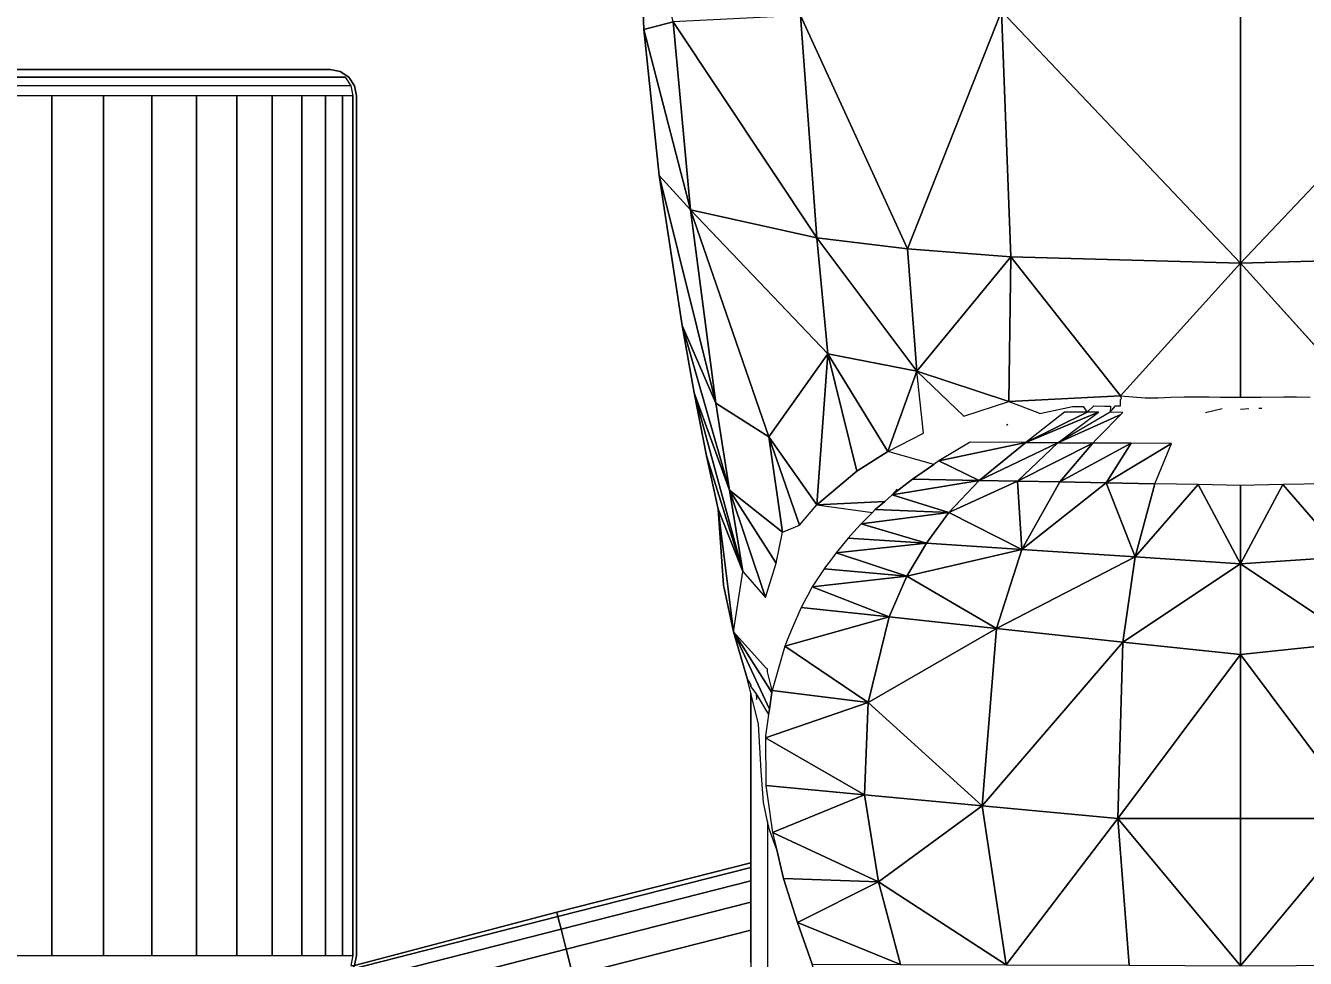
# Model space of a CAD drawing. Header units: centimetres. Extents: x -48696 to 156237, y -5617 to 29024.
# Drawn here: x -19957.3 to -19952.06, y 19776.54 to 19780.36 of the extents above; entities that cross this region are included whole.
import ezdxf

# ---------------------------------------------------------------- set-up
doc = ezdxf.new("R2010")
doc.units = ezdxf.units.CM
doc.layers.add('Moveis', color=1, linetype='Continuous', lineweight=9)
doc.layers.add('Parede Baixa', color=5, linetype='Continuous', lineweight=50)
doc.layers.add('Piso', color=55, linetype='Continuous')
doc.styles.add('Valéria', font='romantic.ttf', dxfattribs={"height": 10})
doc.dimstyles.new('Cota - 50', dxfattribs={"dimtxt": 10, "dimasz": 5, "dimexe": 10, "dimexo": 20, "dimgap": 5, "dimtad": 1, "dimtxsty": 'Valéria', "dimblk": 'DOT', "dimcen": 0, "dimclrd": 12, "dimclre": 12, "dimclrt": 2, "dimazin": 2, "dimtfac": 1, "dimtix": 1, "dimtmove": 0, "dimatfit": 3, "dimldrblk": 'DOT', "dimfxl": 1, "dimarcsym": 0})

# ---------------------------------------------------------------- blocks, each defined once
blk = doc.blocks.new('o')
at = {"layer": 'Moveis'}
for p, q in [((12557.0976, 3259.7316), (12557.0985, 3259.7198)), ((12557.0949, 3259.6499), (12557.0973, 3259.6824)), ((12557.0822, 3259.5158), (12557.0985, 3259.5799)), ((12557.1429, 3259.4344), (12557.1431, 3259.4443)), ((12557.1416, 3259.3825), (12557.1429, 3259.4344)), ((12557.1393, 3259.334), (12557.1416, 3259.3825)), ((12557.1386, 3259.2842), (12557.1393, 3259.334)), ((12557.0819, 3258.8727), (12557.079, 3258.8801)), ((12557.034, 3258.7523), (12557.0373, 3258.7573)), ((12556.7663, 3258.3134), (12556.7414, 3258.285)), ((12556.7663, 3258.3134), (12556.7879, 3258.3331)), ((12556.7414, 3258.285), (12556.7098, 3258.249)), ((12555.4038, 3257.8706), (12555.4803, 3257.8424)), ((12555.4803, 3257.8424), (12555.5125, 3257.8355)), ((12555.5125, 3257.8355), (12555.5848, 3257.8199)), ((12555.5848, 3257.8199), (12555.7066, 3257.8106)), ((12554.9713, 3257.7716), (12555.0957, 3257.7716)), ((12555.0957, 3257.7716), (12555.2026, 3257.7716)), ((12555.1638, 3257.027), (12555.3537, 3257.7716)), ((12555.2026, 3257.7716), (12555.2846, 3257.7716)), ((12555.2846, 3257.7716), (12555.3362, 3257.7716)), ((12555.3362, 3257.7716), (12555.3537, 3257.7716)), ((12555.3537, 3257.7716), (12556.0048, 3257.7716)), ((12555.7066, 3257.8106), (12555.8866, 3257.8005)), ((12555.8866, 3257.8005), (12556.0048, 3257.7716)), ((12555.9794, 3257.7947), (12555.9824, 3257.7933)), ((12556.002, 3257.7922), (12555.9824, 3257.7933)), ((12556.0048, 3257.7716), (12556.0576, 3257.7588)), ((12556.0296, 3257.7716), (12556.0362, 3257.7716)), ((12556.0576, 3257.7588), (12556.2404, 3257.7047)), ((12556.2404, 3257.7047), (12556.4193, 3257.666)), ((12556.4193, 3257.666), (12556.7118, 3257.6462)), ((12556.7118, 3257.6462), (12556.9156, 3257.6013)), ((12557.1581, 3257.5544), (12556.9156, 3257.6013)), ((12557.4167, 3257.5082), (12557.1581, 3257.5544)), ((12557.9917, 3257.42), (12557.4167, 3257.5082)), ((12558.5531, 3257.3604), (12557.9917, 3257.42)), ((12559.131, 3257.3391), (12558.5531, 3257.3604)), ((12554.9603, 3256.2502), (12555.1638, 3257.027)), ((12554.9603, 3256.2502), (12554.9986, 3256.2579)), ((12554.9986, 3256.2579), (12558.2986, 3256.2579)), ((12558.2986, 3256.2579), (12558.3368, 3256.2502)), ((12558.3368, 3256.2502), (12558.3693, 3256.2285)), ((12558.3368, 3256.237), (12558.3368, 3256.1974)), ((12558.3368, 3256.1974), (12558.3368, 3256.1321)), ((12558.3693, 3256.2285), (12558.391, 3256.196)), ((12558.3693, 3256.2154), (12558.3693, 3256.1764)), ((12558.3693, 3256.1764), (12558.3693, 3256.1119)), ((12558.391, 3256.196), (12558.3986, 3256.1577)), ((12558.3986, 3252.9781), (12558.3986, 3256.1577)), ((12558.3368, 3256.1321), (12558.3368, 3256.0422)), ((12558.3693, 3256.1119), (12558.3693, 3256.0231)), ((12558.3368, 3256.0422), (12558.3368, 3255.9289)), ((12558.3693, 3256.0231), (12558.3693, 3255.9114)), ((12558.3368, 3255.9289), (12558.3368, 3255.7943)), ((12558.3693, 3255.9114), (12558.3693, 3255.7784)), ((12558.3368, 3255.7943), (12558.3368, 3255.6403)), ((12558.3693, 3255.7784), (12558.3693, 3255.6264)), ((12558.3368, 3255.6403), (12558.3368, 3255.4693)), ((12558.3693, 3255.6264), (12558.3693, 3255.4577)), ((12558.3368, 3255.4693), (12558.3368, 3255.2842)), ((12558.3693, 3255.4577), (12558.3693, 3255.2749)), ((12558.3368, 3255.2842), (12558.3368, 3255.0878)), ((12558.3693, 3255.2749), (12558.3693, 3255.081)), ((12558.3368, 3255.0878), (12558.3368, 3254.8831)), ((12558.3693, 3255.081), (12558.3693, 3254.8791))]:
    blk.add_line(p, q, dxfattribs=at)
for points in [[(12558.6294, 3259.6499), (12557.6556, 3259.6499), (12558.6236, 3260.5672)], [(12558.6236, 3260.5672), (12557.6556, 3259.6499), (12557.6807, 3260.5309)], [(12557.6807, 3260.5309), (12557.6556, 3259.6499), (12557.1459, 3260.1096)], [(12555.5235, 3260.1203), (12554.9582, 3259.6499), (12554.9611, 3260.0768)], [(12555.5235, 3259.6499), (12554.9582, 3259.6499), (12555.5235, 3260.1203)], [(12556.153, 3259.6499), (12555.5235, 3259.6499), (12555.5235, 3260.1203)], [(12556.2015, 3260.1005), (12556.153, 3259.6499), (12555.5235, 3260.1203)], [(12556.5022, 3259.6499), (12556.153, 3259.6499), (12556.2015, 3260.1005)], [(12556.5286, 3260.0535), (12556.5022, 3259.6499), (12556.2015, 3260.1005)], [(12556.8061, 3259.8119), (12556.5022, 3259.6499), (12556.5286, 3260.0535)], [(12556.8092, 3259.978), (12556.8061, 3259.8119), (12556.5286, 3260.0535)], [(12556.8061, 3259.8119), (12556.8029, 3259.6499), (12556.5022, 3259.6499)], [(12555.5235, 3259.1794), (12554.9611, 3259.2229), (12554.9582, 3259.6499)], [(12555.5235, 3259.1794), (12554.9582, 3259.6499), (12555.5235, 3259.6499)], [(12556.153, 3259.6499), (12555.5235, 3259.1794), (12555.5235, 3259.6499)], [(12556.2015, 3259.1992), (12555.5235, 3259.1794), (12556.153, 3259.6499)], [(12556.5022, 3259.6499), (12556.2015, 3259.1992), (12556.153, 3259.6499)], [(12556.5286, 3259.2462), (12556.2015, 3259.1992), (12556.5022, 3259.6499)], [(12556.8061, 3259.4878), (12556.5286, 3259.2462), (12556.5022, 3259.6499)], [(12556.8061, 3259.4878), (12556.5022, 3259.6499), (12556.8029, 3259.6499)], [(12557.6807, 3258.7688), (12557.1459, 3259.1901), (12557.6556, 3259.6499)], [(12558.6294, 3259.6499), (12558.6236, 3258.7325), (12557.6556, 3259.6499)], [(12558.6236, 3258.7325), (12557.6807, 3258.7688), (12557.6556, 3259.6499)], [(12556.8092, 3259.3217), (12556.5286, 3259.2462), (12556.8061, 3259.4878)], [(12556.9633, 3259.3852), (12556.8127, 3259.1343), (12556.8092, 3259.3217)], [(12556.9643, 3259.2304), (12556.8127, 3259.1343), (12556.9633, 3259.3852)], [(12556.8127, 3259.1343), (12556.5286, 3259.2462), (12556.8092, 3259.3217)], [(12556.5286, 3259.2462), (12556.2539, 3258.7134), (12556.2015, 3259.1992)], [(12556.5568, 3258.8111), (12556.2539, 3258.7134), (12556.5286, 3259.2462)], [(12556.8127, 3259.1343), (12556.5568, 3258.8111), (12556.5286, 3259.2462)], [(12555.5235, 3259.1794), (12554.9627, 3258.7512), (12554.9611, 3259.2229)], [(12556.2015, 3259.1992), (12555.5727, 3258.6586), (12555.5235, 3259.1794)], [(12556.2539, 3258.7134), (12555.5727, 3258.6586), (12556.2015, 3259.1992)], [(12556.9643, 3259.2304), (12556.816, 3258.9574), (12556.8127, 3259.1343)], [(12556.9653, 3259.084), (12556.816, 3258.9574), (12556.9643, 3259.2304)], [(12555.5727, 3258.6586), (12554.9627, 3258.7512), (12555.5235, 3259.1794)], [(12557.6807, 3258.7688), (12557.1252, 3258.7613), (12557.1459, 3259.1901)], [(12556.816, 3258.9574), (12556.5568, 3258.8111), (12556.8127, 3259.1343)], [(12557.0833, 3259.1049), (12556.9671, 3258.8268), (12556.9663, 3258.9486)], [(12557.0834, 3259.0621), (12556.9671, 3258.8268), (12557.0833, 3259.1049)], [(12556.9653, 3259.084), (12556.819, 3258.7941), (12556.816, 3258.9574)], [(12556.9663, 3258.9486), (12556.819, 3258.7941), (12556.9653, 3259.084)], [(12557.0836, 3258.9754), (12556.9671, 3258.8268), (12557.0834, 3259.0621)], [(12556.819, 3258.7941), (12556.5568, 3258.8111), (12556.816, 3258.9574)], [(12556.9663, 3258.9486), (12556.8217, 3258.6475), (12556.819, 3258.7941)], [(12556.9671, 3258.8268), (12556.8217, 3258.6475), (12556.9663, 3258.9486)], [(12556.5568, 3258.8111), (12556.4539, 3258.3705), (12556.2539, 3258.7134)], [(12556.5806, 3258.4451), (12556.4539, 3258.3705), (12556.5568, 3258.8111)], [(12556.819, 3258.7941), (12556.6986, 3258.5309), (12556.5568, 3258.8111)], [(12556.6986, 3258.5309), (12556.5806, 3258.4451), (12556.5568, 3258.8111)], [(12556.9671, 3258.8268), (12556.8964, 3258.4921), (12556.8217, 3258.6475)], [(12555.5727, 3258.6586), (12555.2809, 3258.2606), (12554.9627, 3258.7512)], [(12555.2809, 3258.2606), (12554.964, 3258.3453), (12554.9627, 3258.7512)], [(12556.8217, 3258.6475), (12556.6986, 3258.5309), (12556.819, 3258.7941)], [(12557.2407, 3258.408), (12557.0683, 3258.5883), (12557.1252, 3258.7613)], [(12557.6807, 3258.7688), (12557.2407, 3258.408), (12557.1252, 3258.7613)], [(12557.7112, 3258.3723), (12557.2407, 3258.408), (12557.6807, 3258.7688)], [(12558.6236, 3258.7325), (12557.7112, 3258.3723), (12557.6807, 3258.7688)], [(12556.2539, 3258.7134), (12555.9692, 3258.2218), (12555.5727, 3258.6586)], [(12556.2981, 3258.3025), (12555.9692, 3258.2218), (12556.2539, 3258.7134)], [(12556.4539, 3258.3705), (12556.2981, 3258.3025), (12556.2539, 3258.7134)], [(12558.6236, 3258.7325), (12558.6071, 3257.9621), (12557.7112, 3258.3723)], [(12555.6153, 3258.2078), (12555.2809, 3258.2606), (12555.5727, 3258.6586)], [(12555.9692, 3258.2218), (12555.6153, 3258.2078), (12555.5727, 3258.6586)], [(12556.8217, 3258.6475), (12556.7663, 3258.3134), (12556.6986, 3258.5309)], [(12556.8265, 3258.391), (12556.7663, 3258.3134), (12556.8217, 3258.6475)], [(12556.6986, 3258.5309), (12556.655, 3258.1941), (12556.5806, 3258.4451)], [(12556.5806, 3258.4451), (12556.5432, 3258.0983), (12556.4539, 3258.3705)], [(12556.6, 3258.145), (12556.5432, 3258.0983), (12556.5806, 3258.4451)], [(12557.2407, 3258.408), (12556.9328, 3258.2971), (12557.0037, 3258.4336)], [(12557.3082, 3258.0674), (12556.9328, 3258.2971), (12557.2407, 3258.408)], [(12557.7528, 3258.024), (12557.2407, 3258.408), (12557.7112, 3258.3723)], [(12557.7528, 3258.024), (12557.3082, 3258.0674), (12557.2407, 3258.408)], [(12556.4539, 3258.3705), (12556.4135, 3258.0073), (12556.2981, 3258.3025)], [(12556.482, 3258.0522), (12556.4135, 3258.0073), (12556.4539, 3258.3705)], [(12558.6071, 3257.9621), (12557.7528, 3258.024), (12557.7112, 3258.3723)], [(12555.1252, 3257.9503), (12554.9651, 3258.0063), (12554.964, 3258.3453)], [(12555.2809, 3258.2606), (12555.1252, 3257.9503), (12554.964, 3258.3453)], [(12555.2938, 3257.8971), (12555.1252, 3257.9503), (12555.2809, 3258.2606)], [(12555.6153, 3258.2078), (12555.47, 3257.8546), (12555.2809, 3258.2606)], [(12556.2981, 3258.3025), (12556.1859, 3257.9012), (12555.9692, 3258.2218)], [(12557.3082, 3258.0674), (12556.8567, 3258.1784), (12556.9328, 3258.2971)], [(12555.9692, 3258.2218), (12555.8341, 3257.827), (12555.6153, 3258.2078)], [(12557.3082, 3258.0674), (12556.7277, 3258.0247), (12556.8567, 3258.1784)], [(12557.3082, 3258.0674), (12556.9893, 3257.8407), (12556.7277, 3258.0247)], [(12557.8611, 3257.5393), (12556.9893, 3257.8407), (12557.3082, 3258.0674)], [(12557.8611, 3257.5393), (12557.3082, 3258.0674), (12557.7528, 3258.024)], [(12556.9893, 3257.8407), (12556.6505, 3257.9577), (12556.7277, 3258.0247)], [(12558.5825, 3257.473), (12557.8611, 3257.5393), (12557.7528, 3258.024)], [(12558.6071, 3257.9621), (12558.5825, 3257.473), (12557.7528, 3258.024)], [(12556.9893, 3257.8407), (12556.6234, 3257.8928), (12556.6505, 3257.9577)], [(12556.7845, 3257.6889), (12556.3723, 3257.8282), (12556.5037, 3257.869)], [(12556.7845, 3257.6889), (12556.5037, 3257.869), (12556.6234, 3257.8928)], [(12556.2404, 3257.7047), (12555.9443, 3257.8425), (12556.0074, 3257.8514)], [(12556.7845, 3257.6889), (12556.4727, 3257.7411), (12556.3723, 3257.8282)], [(12557.8611, 3257.5393), (12557.1187, 3257.6374), (12556.9893, 3257.8407)], [(12556.7118, 3257.6462), (12556.2404, 3257.7047), (12556.4727, 3257.7411)], [(12557.1581, 3257.5544), (12556.4727, 3257.7411), (12556.7845, 3257.6889)], [(12557.1581, 3257.5544), (12556.9156, 3257.6013), (12556.4727, 3257.7411)], [(12556.9156, 3257.6013), (12556.7118, 3257.6462), (12556.4727, 3257.7411)], [(12556.7118, 3257.6462), (12556.4193, 3257.666), (12556.2404, 3257.7047)], [(12557.4167, 3257.5082), (12556.7845, 3257.6889), (12557.1187, 3257.6374)], [(12557.4167, 3257.5082), (12557.1581, 3257.5544), (12556.7845, 3257.6889)], [(12557.9917, 3257.42), (12557.1187, 3257.6374), (12557.8611, 3257.5393)], [(12557.9917, 3257.42), (12557.4167, 3257.5082), (12557.1187, 3257.6374)], [(12558.5825, 3257.473), (12558.5531, 3257.3604), (12557.8611, 3257.5393)], [(12558.5531, 3257.3604), (12557.9917, 3257.42), (12557.8611, 3257.5393)], [(12559.131, 3257.3391), (12558.5531, 3257.3604), (12558.5825, 3257.473)]]:
    blk.add_3dface(points, dxfattribs=at)
for points, invisible_edges in [([(12557.1416, 3259.9173), (12557.1459, 3260.1096), (12557.1429, 3259.8653)], 3), ([(12557.6556, 3259.6499), (12557.1429, 3259.8653), (12557.1459, 3260.1096)], 3), ([(12557.6556, 3259.6499), (12557.1427, 3259.8144), (12557.1429, 3259.8653)], 13), ([(12557.6556, 3259.6499), (12557.1417, 3259.7278), (12557.1427, 3259.8144)], 13), ([(12557.6556, 3259.6499), (12557.1412, 3259.6825), (12557.1417, 3259.7245)], 13), ([(12557.6556, 3259.6499), (12557.1417, 3259.7245), (12557.1417, 3259.7278)], 13), ([(12557.1412, 3259.6781), (12557.6556, 3259.6499), (12557.1408, 3259.6499)], 1), ([(12557.6556, 3259.6499), (12557.1412, 3259.6216), (12557.1408, 3259.6499)], 1), ([(12557.6556, 3259.6499), (12557.1412, 3259.6781), (12557.1412, 3259.6825)], 13), ([(12557.1412, 3259.6216), (12557.6556, 3259.6499), (12557.1412, 3259.6172)], 3), ([(12557.1412, 3259.6172), (12557.6556, 3259.6499), (12557.1417, 3259.5719)], 3), ([(12557.1417, 3259.5719), (12557.6556, 3259.6499), (12557.1422, 3259.5303)], 3), ([(12557.1422, 3259.5303), (12557.6556, 3259.6499), (12557.1427, 3259.4853)], 3), ([(12557.1427, 3259.4853), (12557.6556, 3259.6499), (12557.1431, 3259.4443)], 3), ([(12557.1431, 3259.4443), (12557.6556, 3259.6499), (12557.1459, 3259.1901)], 13), ([(12557.1459, 3259.1901), (12557.1429, 3259.4344), (12557.1431, 3259.4443)], 13), ([(12557.1459, 3259.1901), (12557.1416, 3259.3825), (12557.1429, 3259.4344)], 13), ([(12557.1459, 3259.1901), (12557.1393, 3259.334), (12557.1416, 3259.3825)], 13), ([(12557.1393, 3259.334), (12557.1459, 3259.1901), (12557.1386, 3259.2842)], 1), ([(12557.0832, 3259.1504), (12557.0748, 3259.1903), (12557.083, 3259.1984)], 1), ([(12557.1459, 3259.1901), (12557.1323, 3259.1902), (12557.1358, 3259.193)], 1), ([(12556.9663, 3258.9486), (12556.9901, 3259.1081), (12557.0748, 3259.1903)], 1), ([(12557.0748, 3259.1903), (12557.0832, 3259.1504), (12556.9663, 3258.9486)], 1), ([(12557.1086, 3259.171), (12557.1072, 3259.1519), (12557.0832, 3259.1504)], 1), ([(12557.1072, 3259.1519), (12557.1086, 3259.171), (12557.1074, 3259.1292)], 3), ([(12557.1074, 3259.1292), (12557.1086, 3259.171), (12557.1078, 3259.0872)], 3), ([(12557.1323, 3259.1902), (12557.1086, 3259.171), (12557.1083, 3259.1902)], 1), ([(12557.1252, 3258.7613), (12557.1323, 3259.1902), (12557.1459, 3259.1901)], 3), ([(12556.9757, 3259.0941), (12556.9663, 3258.9486), (12556.9653, 3259.084)], 1), ([(12556.9663, 3258.9486), (12556.9757, 3259.0941), (12556.9901, 3259.1081)], 13), ([(12557.1078, 3259.0872), (12557.1055, 3259.0459), (12557.0834, 3259.0621)], 1), ([(12557.1055, 3259.0459), (12557.1078, 3259.0872), (12557.1056, 3259.0049)], 3), ([(12557.1056, 3259.0049), (12557.0819, 3258.8727), (12557.079, 3258.8801)], 1), ([(12557.0819, 3258.8727), (12557.1056, 3259.0049), (12557.1252, 3258.7613)], 3), ([(12556.9671, 3258.8268), (12556.9366, 3258.5596), (12556.8964, 3258.4921)], 1), ([(12556.9366, 3258.5596), (12556.9671, 3258.8268), (12556.9686, 3258.6132)], 1), ([(12556.8217, 3258.6475), (12556.8833, 3258.4731), (12556.8265, 3258.391)], 1), ([(12556.8833, 3258.4731), (12556.8217, 3258.6475), (12556.8964, 3258.4921)], 1), ([(12556.6986, 3258.5309), (12556.6782, 3258.2174), (12556.655, 3258.1941)], 1), ([(12556.6782, 3258.2174), (12556.6986, 3258.5309), (12556.6983, 3258.2376)], 3), ([(12556.6983, 3258.2376), (12556.6986, 3258.5309), (12556.7098, 3258.249)], 1), ([(12556.7663, 3258.3134), (12556.7098, 3258.249), (12556.6986, 3258.5309)], 1), ([(12556.8567, 3258.1784), (12556.8265, 3258.391), (12556.8833, 3258.4731)], 13), ([(12556.8567, 3258.1784), (12556.8833, 3258.4731), (12556.9328, 3258.2971)], 1), ([(12556.655, 3258.1941), (12556.6, 3258.145), (12556.5806, 3258.4451)], 1), ([(12556.5432, 3258.0983), (12556.482, 3258.0522), (12556.4539, 3258.3705)], 1), ([(12556.8567, 3258.1784), (12556.7663, 3258.3134), (12556.8265, 3258.391)], 13), ([(12556.7098, 3258.249), (12556.7663, 3258.3134), (12556.7414, 3258.285)], 1), ([(12556.8567, 3258.1784), (12556.7414, 3258.285), (12556.7663, 3258.3134)], 13), ([(12555.2809, 3258.2606), (12555.4038, 3257.8706), (12555.2938, 3257.8971)], 1), ([(12555.4038, 3257.8706), (12555.2809, 3258.2606), (12555.47, 3257.8546)], 1), ([(12556.2981, 3258.3025), (12556.215, 3257.9134), (12556.1859, 3257.9012)], 1), ([(12556.215, 3257.9134), (12556.2981, 3258.3025), (12556.2541, 3257.93)], 3), ([(12556.2541, 3257.93), (12556.2981, 3258.3025), (12556.3346, 3257.9639)], 1), ([(12556.2981, 3258.3025), (12556.3813, 3257.9896), (12556.3346, 3257.9639)], 3), ([(12556.3813, 3257.9896), (12556.2981, 3258.3025), (12556.4135, 3258.0073)], 1), ([(12556.7277, 3258.0247), (12556.7098, 3258.249), (12556.7414, 3258.285)], 1), ([(12556.7414, 3258.285), (12556.8567, 3258.1784), (12556.7277, 3258.0247)], 1), ([(12555.9692, 3258.2218), (12555.8419, 3257.8281), (12555.8341, 3257.827)], 1), ([(12555.8419, 3257.8281), (12555.9692, 3258.2218), (12555.8946, 3257.8355)], 3), ([(12555.8946, 3257.8355), (12555.9692, 3258.2218), (12555.9232, 3257.8395)], 3), ([(12555.9232, 3257.8395), (12555.9692, 3258.2218), (12555.9443, 3257.8425)], 3), ([(12555.9443, 3257.8425), (12555.9692, 3258.2218), (12556.0074, 3257.8514)], 3), ([(12556.0074, 3257.8514), (12555.9692, 3258.2218), (12556.0153, 3257.8526)], 1), ([(12555.9692, 3258.2218), (12556.0961, 3257.8756), (12556.0153, 3257.8526)], 1), ([(12556.0961, 3257.8756), (12555.9692, 3258.2218), (12556.1859, 3257.9012)], 1), ([(12556.7098, 3258.249), (12556.7277, 3258.0247), (12556.6983, 3258.2376)], 1), ([(12555.6153, 3258.2078), (12555.6063, 3257.8355), (12555.47, 3257.8546)], 1), ([(12555.6063, 3257.8355), (12555.6153, 3258.2078), (12555.651, 3257.8292)], 1), ([(12555.8341, 3257.827), (12555.651, 3257.8292), (12555.6153, 3258.2078)], 1), ([(12556.6, 3258.145), (12556.655, 3258.1941), (12556.6228, 3258.1654)], 1), ([(12556.482, 3258.0522), (12556.5432, 3258.0983), (12556.485, 3258.0545)], 3), ([(12556.485, 3258.0545), (12556.5432, 3258.0983), (12556.5146, 3258.0767)], 1), ([(12555.1252, 3257.9503), (12554.916, 3258.0228), (12554.9651, 3258.0063)], 1), ([(12556.3346, 3257.9639), (12556.3813, 3257.9896), (12556.3728, 3257.9849)], 1), ([(12552.0413, 3257.8355), (12555.1252, 3257.9503), (12555.2938, 3257.8971)], 13), ([(12555.4803, 3257.8424), (12555.2938, 3257.8971), (12555.4038, 3257.8706)], 1), ([(12556.9893, 3257.8407), (12556.7845, 3257.6889), (12556.6234, 3257.8928)], 1), ([(12552.0413, 3257.8355), (12555.4803, 3257.8424), (12555.5125, 3257.8355)], 1), ([(12552.0413, 3257.7716), (12555.5125, 3257.8355), (12554.3217, 3257.7716)], 3), ([(12554.3217, 3257.7716), (12555.5125, 3257.8355), (12554.3393, 3257.7716)], 3), ([(12554.3393, 3257.7716), (12555.5125, 3257.8355), (12554.3908, 3257.7716)], 3), ([(12554.3908, 3257.7716), (12555.5125, 3257.8355), (12554.4728, 3257.7716)], 3), ([(12554.4728, 3257.7716), (12555.5125, 3257.8355), (12554.5797, 3257.7716)], 3), ([(12554.5797, 3257.7716), (12555.5125, 3257.8355), (12554.7042, 3257.7716)], 3), ([(12554.7042, 3257.7716), (12555.5125, 3257.8355), (12554.8377, 3257.7716)], 3), ([(12554.8377, 3257.7716), (12555.5125, 3257.8355), (12554.9713, 3257.7716)], 3), ([(12554.9713, 3257.7716), (12555.5125, 3257.8355), (12555.0957, 3257.7716)], 3), ([(12555.0957, 3257.7716), (12555.5125, 3257.8355), (12555.2026, 3257.7716)], 3), ([(12555.2026, 3257.7716), (12555.5125, 3257.8355), (12555.2846, 3257.7716)], 3), ([(12555.2846, 3257.7716), (12555.5125, 3257.8355), (12555.3362, 3257.7716)], 3), ([(12555.3362, 3257.7716), (12555.5125, 3257.8355), (12555.3537, 3257.7716)], 3), ([(12555.3537, 3257.7716), (12555.5125, 3257.8355), (12555.5848, 3257.8199)], 13), ([(12555.3537, 3257.7716), (12555.5848, 3257.8199), (12556.0048, 3257.7716)], 3), ([(12556.0048, 3257.7716), (12555.5848, 3257.8199), (12555.7066, 3257.8106)], 13), ([(12555.651, 3257.8292), (12555.8341, 3257.827), (12555.6777, 3257.8289)], 3), ([(12555.6777, 3257.8289), (12555.8341, 3257.827), (12555.8157, 3257.8272)], 1), ([(12555.9443, 3257.8425), (12556.002, 3257.7922), (12555.9232, 3257.8395)], 1), ([(12556.002, 3257.7922), (12555.9443, 3257.8425), (12556.2404, 3257.7047)], 13), ([(12556.0153, 3257.8526), (12556.2404, 3257.7047), (12556.0074, 3257.8514)], 1), ([(12556.2404, 3257.7047), (12556.0153, 3257.8526), (12556.0872, 3257.8355)], 13), ([(12556.2404, 3257.7047), (12556.0872, 3257.8355), (12556.101, 3257.8308)], 3), ([(12556.101, 3257.8308), (12556.0872, 3257.8355), (12556.099, 3257.8355)], 1), ([(12556.7845, 3257.6889), (12556.9893, 3257.8407), (12557.1187, 3257.6374)], 1), ([(12554.9215, 3257.0888), (12554.9713, 3257.7716), (12555.0957, 3257.7716)], 1), ([(12555.0957, 3257.7716), (12555.0219, 3257.0632), (12554.9215, 3257.0888)], 1), ([(12555.0219, 3257.0632), (12555.0957, 3257.7716), (12555.2026, 3257.7716)], 1), ([(12555.2026, 3257.7716), (12555.0988, 3257.0435), (12555.0219, 3257.0632)], 1), ([(12555.0988, 3257.0435), (12555.2026, 3257.7716), (12555.2846, 3257.7716)], 1), ([(12555.2846, 3257.7716), (12555.1472, 3257.0312), (12555.0988, 3257.0435)], 1), ([(12555.1472, 3257.0312), (12555.2846, 3257.7716), (12555.3362, 3257.7716)], 1), ([(12555.3362, 3257.7716), (12555.1638, 3257.027), (12555.1472, 3257.0312)], 1), ([(12558.2986, 3256.2579), (12555.1638, 3257.027), (12555.3537, 3257.7716)], 13), ([(12558.2986, 3256.2579), (12555.1638, 3257.027), (12555.3537, 3257.7716)], 13), ([(12558.2986, 3256.2579), (12555.1638, 3257.027), (12555.3537, 3257.7716)], 13), ([(12558.2986, 3256.2579), (12555.1638, 3257.027), (12555.3537, 3257.7716)], 13), ([(12558.2986, 3256.2579), (12555.1638, 3257.027), (12555.3537, 3257.7716)], 13), ([(12555.1638, 3257.027), (12555.3362, 3257.7716), (12555.3537, 3257.7716)], 1), ([(12558.2986, 3256.2579), (12555.3537, 3257.7716), (12556.0048, 3257.7716)], 13), ([(12558.2986, 3256.2579), (12555.3537, 3257.7716), (12556.0048, 3257.7716)], 13), ([(12558.2986, 3256.2579), (12555.3537, 3257.7716), (12556.0048, 3257.7716)], 13), ([(12558.2986, 3256.2579), (12555.3537, 3257.7716), (12556.0048, 3257.7716)], 13), ([(12558.2986, 3256.2579), (12555.3537, 3257.7716), (12556.0048, 3257.7716)], 13), ([(12556.0048, 3257.7716), (12555.7066, 3257.8106), (12555.8866, 3257.8005)], 1), ([(12556.002, 3257.7922), (12556.0362, 3257.7716), (12556.0296, 3257.7716)], 1), ([(12558.2986, 3256.2579), (12556.0048, 3257.7716), (12556.0576, 3257.7588)], 13), ([(12558.2986, 3256.2579), (12556.0048, 3257.7716), (12556.0576, 3257.7588)], 13), ([(12558.2986, 3256.2579), (12556.0048, 3257.7716), (12556.0576, 3257.7588)], 13), ([(12558.2986, 3256.2579), (12556.0048, 3257.7716), (12556.0576, 3257.7588)], 13), ([(12558.2986, 3256.2579), (12556.0048, 3257.7716), (12556.0576, 3257.7588)], 13), ([(12556.0362, 3257.7716), (12556.2404, 3257.7047), (12556.0576, 3257.7588)], 1), ([(12558.2986, 3256.2579), (12556.0576, 3257.7588), (12556.2404, 3257.7047)], 13), ([(12558.2986, 3256.2579), (12556.0576, 3257.7588), (12556.2404, 3257.7047)], 13), ([(12558.2986, 3256.2579), (12556.0576, 3257.7588), (12556.2404, 3257.7047)], 13), ([(12558.2986, 3256.2579), (12556.0576, 3257.7588), (12556.2404, 3257.7047)], 13), ([(12558.2986, 3256.2579), (12556.0576, 3257.7588), (12556.2404, 3257.7047)], 13), ([(12558.2986, 3256.2579), (12556.2404, 3257.7047), (12556.4193, 3257.666)], 13), ([(12558.2986, 3256.2579), (12556.2404, 3257.7047), (12556.4193, 3257.666)], 13), ([(12558.2986, 3256.2579), (12556.2404, 3257.7047), (12556.4193, 3257.666)], 13), ([(12558.2986, 3256.2579), (12556.2404, 3257.7047), (12556.4193, 3257.666)], 13), ([(12558.2986, 3256.2579), (12556.2404, 3257.7047), (12556.4193, 3257.666)], 13), ([(12558.2986, 3256.2579), (12556.4193, 3257.666), (12556.7118, 3257.6462)], 13), ([(12558.2986, 3256.2579), (12556.4193, 3257.666), (12556.7118, 3257.6462)], 13), ([(12558.2986, 3256.2579), (12556.4193, 3257.666), (12556.7118, 3257.6462)], 13), ([(12558.2986, 3256.2579), (12556.4193, 3257.666), (12556.7118, 3257.6462)], 13), ([(12558.2986, 3256.2579), (12556.4193, 3257.666), (12556.7118, 3257.6462)], 13), ([(12558.2986, 3256.2579), (12556.7118, 3257.6462), (12556.9156, 3257.6013)], 13), ([(12558.2986, 3256.2579), (12556.7118, 3257.6462), (12556.9156, 3257.6013)], 13), ([(12558.2986, 3256.2579), (12556.7118, 3257.6462), (12556.9156, 3257.6013)], 13), ([(12558.2986, 3256.2579), (12556.7118, 3257.6462), (12556.9156, 3257.6013)], 13), ([(12558.2986, 3256.2579), (12556.7118, 3257.6462), (12556.9156, 3257.6013)], 13), ([(12558.2986, 3256.2579), (12556.9156, 3257.6013), (12557.1581, 3257.5544)], 13), ([(12558.2986, 3256.2579), (12556.9156, 3257.6013), (12557.1581, 3257.5544)], 13), ([(12558.2986, 3256.2579), (12556.9156, 3257.6013), (12557.1581, 3257.5544)], 13), ([(12558.2986, 3256.2579), (12556.9156, 3257.6013), (12557.1581, 3257.5544)], 13), ([(12558.2986, 3256.2579), (12556.9156, 3257.6013), (12557.1581, 3257.5544)], 13), ([(12558.2986, 3256.2579), (12557.1581, 3257.5544), (12557.4167, 3257.5082)], 13), ([(12558.2986, 3256.2579), (12557.1581, 3257.5544), (12557.4167, 3257.5082)], 13), ([(12558.2986, 3256.2579), (12557.1581, 3257.5544), (12557.4167, 3257.5082)], 13), ([(12558.2986, 3256.2579), (12557.1581, 3257.5544), (12557.4167, 3257.5082)], 13), ([(12558.2986, 3256.2579), (12557.1581, 3257.5544), (12557.4167, 3257.5082)], 13), ([(12558.2986, 3256.2579), (12557.4167, 3257.5082), (12557.9917, 3257.42)], 13), ([(12558.2986, 3256.2579), (12557.4167, 3257.5082), (12557.9917, 3257.42)], 13), ([(12558.2986, 3256.2579), (12557.4167, 3257.5082), (12557.9917, 3257.42)], 13), ([(12558.2986, 3256.2579), (12557.4167, 3257.5082), (12557.9917, 3257.42)], 13), ([(12558.2986, 3256.2579), (12557.4167, 3257.5082), (12557.9917, 3257.42)], 13), ([(12558.2986, 3256.2579), (12557.9917, 3257.42), (12558.5531, 3257.3604)], 13), ([(12558.2986, 3256.2579), (12557.9917, 3257.42), (12558.5531, 3257.3604)], 13), ([(12558.2986, 3256.2579), (12557.9917, 3257.42), (12558.5531, 3257.3604)], 13), ([(12558.2986, 3256.2579), (12557.9917, 3257.42), (12558.5531, 3257.3604)], 13), ([(12558.2986, 3256.2579), (12557.9917, 3257.42), (12558.5531, 3257.3604)], 13), ([(12558.2986, 3256.2579), (12558.5531, 3257.3604), (12558.3368, 3256.2502)], 3), ([(12558.2986, 3256.2579), (12558.5531, 3257.3604), (12558.3368, 3256.2502)], 3), ([(12558.2986, 3256.2579), (12558.5531, 3257.3604), (12558.3368, 3256.2502)], 3), ([(12558.2986, 3256.2579), (12558.5531, 3257.3604), (12558.3368, 3256.2502)], 3), ([(12558.2986, 3256.2579), (12558.5531, 3257.3604), (12558.3368, 3256.2502)], 3), ([(12558.3368, 3256.2502), (12558.5531, 3257.3604), (12558.3693, 3256.2285)], 3), ([(12558.3368, 3256.2502), (12558.5531, 3257.3604), (12558.3693, 3256.2285)], 3), ([(12558.3368, 3256.2502), (12558.5531, 3257.3604), (12558.3693, 3256.2285)], 3), ([(12558.3368, 3256.2502), (12558.5531, 3257.3604), (12558.3693, 3256.2285)], 3), ([(12558.3368, 3256.2502), (12558.5531, 3257.3604), (12558.3693, 3256.2285)], 3), ([(12558.3693, 3256.2285), (12558.5531, 3257.3604), (12558.391, 3256.196)], 3), ([(12558.3693, 3256.2285), (12558.5531, 3257.3604), (12558.391, 3256.196)], 3), ([(12558.3693, 3256.2285), (12558.5531, 3257.3604), (12558.391, 3256.196)], 3), ([(12558.3693, 3256.2285), (12558.5531, 3257.3604), (12558.391, 3256.196)], 3), ([(12558.3693, 3256.2285), (12558.5531, 3257.3604), (12558.391, 3256.196)], 3), ([(12558.391, 3256.196), (12558.5531, 3257.3604), (12558.3986, 3256.1577)], 3), ([(12558.391, 3256.196), (12558.5531, 3257.3604), (12558.3986, 3256.1577)], 3), ([(12558.391, 3256.196), (12558.5531, 3257.3604), (12558.3986, 3256.1577)], 3), ([(12558.391, 3256.196), (12558.5531, 3257.3604), (12558.3986, 3256.1577)], 3), ([(12558.391, 3256.196), (12558.5531, 3257.3604), (12558.3986, 3256.1577)], 3), ([(12560.0237, 3250.4681), (12558.5531, 3257.3604), (12559.131, 3257.3391)], 13), ([(12560.0237, 3250.4681), (12558.5531, 3257.3604), (12559.131, 3257.3391)], 13), ([(12560.0237, 3250.4681), (12558.5531, 3257.3604), (12559.131, 3257.3391)], 13), ([(12560.0237, 3250.4681), (12558.5531, 3257.3604), (12559.131, 3257.3391)], 13), ([(12560.0237, 3250.4681), (12558.5531, 3257.3604), (12559.131, 3257.3391)], 13), ([(12554.7781, 3256.1079), (12554.9215, 3257.0888), (12555.0219, 3257.0632)], 1), ([(12555.0219, 3257.0632), (12554.8486, 3256.1079), (12554.7781, 3256.1079)], 1), ([(12554.8486, 3256.1079), (12555.0219, 3257.0632), (12554.8486, 3256.0957)], 3), ([(12554.8486, 3256.0957), (12555.0219, 3257.0632), (12554.8486, 3256.0595)], 3), ([(12554.8486, 3256.0595), (12555.0219, 3257.0632), (12555.0988, 3257.0435)], 1), ([(12555.0988, 3257.0435), (12554.8486, 3255.9997), (12554.8486, 3256.0595)], 1), ([(12554.9062, 3256.196), (12555.0988, 3257.0435), (12554.9279, 3256.2285)], 3), ([(12554.9279, 3256.2285), (12555.0988, 3257.0435), (12554.9455, 3256.2403)], 3), ([(12554.9455, 3256.2403), (12555.0988, 3257.0435), (12555.1472, 3257.0312)], 1), ([(12555.1472, 3257.0312), (12554.9603, 3256.2502), (12554.9455, 3256.2403)], 1), ([(12554.9603, 3256.2502), (12555.1472, 3257.0312), (12555.1638, 3257.027)], 1), ([(12555.1638, 3257.027), (12554.9986, 3256.2579), (12554.9603, 3256.2502)], 1), ([(12555.1638, 3257.027), (12554.9986, 3256.2579), (12554.9603, 3256.2502)], 1), ([(12555.1638, 3257.027), (12554.9986, 3256.2579), (12554.9603, 3256.2502)], 1), ([(12555.1638, 3257.027), (12554.9986, 3256.2579), (12554.9603, 3256.2502)], 1), ([(12555.1638, 3257.027), (12554.9986, 3256.2579), (12554.9603, 3256.2502)], 1), ([(12554.9986, 3256.2579), (12555.1638, 3257.027), (12558.2986, 3256.2579)], 3), ([(12554.9986, 3256.2579), (12555.1638, 3257.027), (12558.2986, 3256.2579)], 3), ([(12554.9986, 3256.2579), (12555.1638, 3257.027), (12558.2986, 3256.2579)], 3), ([(12554.9986, 3256.2579), (12555.1638, 3257.027), (12558.2986, 3256.2579)], 3), ([(12554.9986, 3256.2579), (12555.1638, 3257.027), (12558.2986, 3256.2579)], 3), ([(12554.9986, 3256.2579), (12554.9603, 3256.237), (12554.9603, 3256.2502)], 1), ([(12554.9603, 3256.237), (12554.9986, 3256.2579), (12554.9986, 3256.2446)], 3), ([(12554.9986, 3256.2446), (12554.9986, 3256.2579), (12558.2986, 3256.2579)], 13), ([(12554.9986, 3256.2446), (12558.2986, 3256.2579), (12558.2986, 3256.2446)], 3), ([(12558.2986, 3256.2446), (12558.2986, 3256.2579), (12558.3368, 3256.2502)], 13), ([(12558.2986, 3256.2446), (12558.3368, 3256.2502), (12558.3368, 3256.237)], 3), ([(12558.3368, 3256.237), (12558.3368, 3256.2502), (12558.3693, 3256.2285)], 13), ([(12558.2986, 3256.2446), (12554.9986, 3256.2048), (12554.9986, 3256.2446)], 1), ([(12554.9986, 3256.2048), (12558.2986, 3256.2446), (12558.2986, 3256.2048)], 1), ([(12558.2986, 3256.2048), (12554.9986, 3256.1392), (12554.9986, 3256.2048)], 1), ([(12554.9986, 3256.1392), (12558.2986, 3256.2048), (12558.2986, 3256.1392)], 1), ([(12558.3368, 3256.237), (12558.3693, 3256.2285), (12558.3693, 3256.2154)], 3), ([(12558.3693, 3256.2154), (12558.3693, 3256.2285), (12558.391, 3256.196)], 13), ([(12558.3693, 3256.2154), (12558.391, 3256.196), (12558.3693, 3256.1764)], 3), ([(12558.3693, 3256.1764), (12558.391, 3256.196), (12558.3693, 3256.1119)], 3), ([(12558.3693, 3256.1119), (12558.391, 3256.196), (12558.3693, 3256.0231)], 3), ([(12558.3693, 3256.0231), (12558.391, 3256.196), (12558.3693, 3255.9114)], 3), ([(12558.3693, 3255.081), (12558.391, 3256.196), (12558.3693, 3254.8791)], 3), ([(12558.3693, 3253.5093), (12558.391, 3256.196), (12558.3693, 3253.3573)], 3), ([(12558.391, 3252.9397), (12558.391, 3256.196), (12558.3986, 3252.9781)], 3), ([(12558.3986, 3252.9781), (12558.391, 3256.196), (12558.3986, 3256.1577)], 1), ([(12560.0237, 3250.4681), (12558.3986, 3252.9781), (12558.3986, 3256.1577)], 13), ([(12560.0237, 3250.4681), (12558.3986, 3252.9781), (12558.3986, 3256.1577)], 13), ([(12560.0237, 3250.4681), (12558.3986, 3252.9781), (12558.3986, 3256.1577)], 13), ([(12560.0237, 3250.4681), (12558.3986, 3252.9781), (12558.3986, 3256.1577)], 13), ([(12560.0237, 3250.4681), (12558.3986, 3252.9781), (12558.3986, 3256.1577)], 13), ([(12558.2986, 3256.1392), (12554.9986, 3256.0488), (12554.9986, 3256.1392)], 1), ([(12554.9986, 3256.0488), (12558.2986, 3256.1392), (12558.2986, 3256.0488)], 1), ([(12558.2986, 3256.0488), (12554.9986, 3255.9351), (12554.9986, 3256.0488)], 1), ([(12554.9986, 3255.9351), (12558.2986, 3256.0488), (12558.2986, 3255.9351)], 1), ([(12554.9986, 3255.9351), (12558.2986, 3255.7998), (12554.9986, 3255.7998)], 1), ([(12558.2986, 3255.7998), (12554.9986, 3255.9351), (12558.2986, 3255.9351)], 1), ([(12558.3693, 3255.2749), (12558.3693, 3255.7784), (12558.3693, 3255.9114)], 13), ([(12558.3693, 3255.2749), (12558.3693, 3255.9114), (12558.3693, 3255.081)], 3), ([(12558.2986, 3255.7998), (12554.9986, 3255.6451), (12554.9986, 3255.7998)], 1), ([(12554.9986, 3255.6451), (12558.2986, 3255.7998), (12558.2986, 3255.6451)], 1), ([(12558.3693, 3255.7784), (12558.3693, 3255.4577), (12558.3693, 3255.6264)], 1), ([(12558.3693, 3255.4577), (12558.3693, 3255.7784), (12558.3693, 3255.2749)], 3), ([(12558.2986, 3255.6451), (12554.9986, 3255.4734), (12554.9986, 3255.6451)], 1), ([(12554.9986, 3255.4734), (12558.2986, 3255.6451), (12558.2986, 3255.4734)], 1), ([(12558.2986, 3255.4734), (12554.9986, 3255.2874), (12554.9986, 3255.4734)], 1), ([(12554.9986, 3255.2874), (12558.2986, 3255.4734), (12558.2986, 3255.2874)], 1), ([(12558.2986, 3255.2874), (12554.9986, 3255.0901), (12554.9986, 3255.2874)], 1), ([(12554.9986, 3255.0901), (12558.2986, 3255.2874), (12558.2986, 3255.0901)], 1), ([(12558.2986, 3255.0901), (12554.9986, 3254.8846), (12554.9986, 3255.0901)], 1), ([(12554.9986, 3254.8846), (12558.2986, 3255.0901), (12558.2986, 3254.8846)], 1)]:
    blk.add_3dface(points, dxfattribs=dict(at, invisible_edges=invisible_edges))
blk = doc.blocks.new('_Dot')
at = {"color": 0, "linetype": 'ByBlock', "lineweight": -2}
blk.add_line((-0.5, 0), (-1, 0), dxfattribs=at)
at = {"color": 0, "linetype": 'ByBlock', "const_width": 0.5}
blk.add_lwpolyline([(-0.25, 0, 1), (0.25, 0, 1)], format="xyb", close=True, dxfattribs=at)
blk = doc.blocks.new('*D974')
at = {"color": 12, "lineweight": -2, "transparency": 16777216}
for p, q in [((-20109.5401, 19793.4781), (-20109.5401, 19798.8242)), ((-19859.5401, 19793.3309), (-19859.5401, 19798.8242)), ((-19864.5401, 19788.8242), (-20104.5401, 19788.8242))]:
    blk.add_line(p, q, dxfattribs=at)
at = {"layer": 'Defpoints', "color": 0, "transparency": 16777216}
for p in [(-20109.5401, 19788.8242), (-20109.5401, 19773.4781), (-19859.5401, 19773.3309)]:
    blk.add_point(p, dxfattribs=at)
at = {"color": 12, "lineweight": -2, "transparency": 16777216, "xscale": 5, "yscale": 5, "zscale": 5, "rotation": 180}
blk.add_blockref('_Dot', (-20109.5401, 19788.8242), dxfattribs=at)
at = {"color": 12, "lineweight": -2, "transparency": 16777216, "xscale": 5, "yscale": 5, "zscale": 5}
blk.add_blockref('_Dot', (-19859.5401, 19788.8242), dxfattribs=at)
at = {"color": 2, "transparency": 16777216, "insert": (-19984.5401, 19799.0165), "char_height": 10, "attachment_point": 5, "style": 'Valéria'}
blk.add_mtext('250', dxfattribs=at)

msp = doc.modelspace()

# ---------------------------------------------------------------- hatches: boundary and pattern name
at = {"layer": 'Piso'}
h = msp.add_hatch(dxfattribs=at)
h.set_pattern_fill('ANSI37', color=256, scale=13.333333, angle=-45)
h.set_pattern_definition([(360, (-38279.656, 1180.254), (3e-14, 42.33333), []), (90, (-38279.656, 1180.254), (-42.33333, 3e-14), [])])
edge = h.paths.add_edge_path()
edge.add_line((-19946.31765, 19773.26193), (-19946.44686, 19933.40241))
edge.add_line((-19946.44686, 19933.40241), (-20007.94674, 19933.47302))
edge.add_line((-20007.94674, 19933.47302), (-20007.94907, 19931.4449))
edge.add_line((-20007.94907, 19931.4449), (-20015.97314, 19931.45412))
edge.add_line((-20015.97314, 19931.45412), (-20015.94332, 19936.45408))
edge.add_line((-20015.94332, 19936.45408), (-20097.44331, 19936.49851))
edge.add_line((-20097.44331, 19936.49851), (-20097.94331, 19936.49909))
edge.add_line((-20097.94331, 19936.49909), (-20097.94675, 19933.49909))
edge.add_line((-20097.94675, 19933.49909), (-20094.94676, 19933.49564))
edge.add_line((-20094.94676, 19933.49564), (-20095.03, 19860.99569))
edge.add_line((-20095.03, 19860.99569), (-20091.53001, 19860.99167))
edge.add_line((-20091.53001, 19860.99167), (-20091.44307, 19864.01247))
edge.add_line((-20091.44307, 19864.01247), (-20085.79407, 19864.01247))
edge.add_line((-20085.79407, 19864.01247), (-20085.79407, 19856.02543))
edge.add_line((-20085.79407, 19856.02543), (-20086.26828, 19855.68032))
edge.add_line((-20086.26828, 19855.68032), (-20091.71648, 19855.68032))
edge.add_line((-20091.71648, 19855.68032), (-20091.53288, 19858.49167))
edge.add_line((-20091.53288, 19858.49167), (-20095.03288, 19858.49167))
edge.add_line((-20095.03288, 19858.49167), (-20094.94676, 19854.49564))
edge.add_line((-20094.94676, 19854.49564), (-20098.03747, 19854.49914))
edge.add_line((-20098.03747, 19854.49914), (-20098.03287, 19858.49914))
edge.add_line((-20098.03287, 19858.49914), (-20101.53287, 19858.50316))
edge.add_line((-20101.53287, 19858.50316), (-20101.52285, 19855.76172))
edge.add_line((-20101.52285, 19855.76172), (-20104.53574, 19856.0066))
edge.add_line((-20104.53574, 19856.0066), (-20107.16447, 19856.0066))
edge.add_line((-20107.16447, 19856.0066), (-20107.16447, 19863.73812))
edge.add_line((-20107.16447, 19863.73812), (-20104.52713, 19863.5066))
edge.add_line((-20104.52713, 19863.5066), (-20101.28263, 19863.5066))
edge.add_line((-20101.28263, 19863.5066), (-20101.53, 19861.00316))
edge.add_line((-20101.53, 19861.00316), (-20098.03, 19860.99914))
edge.add_line((-20098.03, 19860.99914), (-20097.94905, 19931.49909))
edge.add_line((-20097.94905, 19931.49909), (-20107.94904, 19931.51057))
edge.add_line((-20107.94904, 19931.51057), (-20107.94788, 19933.50633))
edge.add_line((-20107.94788, 19933.50633), (-20109.44675, 19933.50721))
edge.add_line((-20109.44675, 19933.50721), (-20109.49451, 19823.58106))
edge.add_line((-20109.49451, 19823.58106), (-20028.88943, 19823.53405))
edge.add_line((-20028.88943, 19823.53405), (-20028.88943, 19777.63228))
edge.add_line((-20028.88943, 19777.63228), (-20026.94689, 19777.71967))
edge.add_line((-20026.94689, 19777.71967), (-20026.2027, 19779.35439))
edge.add_line((-20026.2027, 19779.35439), (-20008.39879, 19779.12321))
edge.add_line((-20008.39879, 19779.12321), (-20008.45162, 19775.05422))
edge.add_line((-20008.45162, 19775.05422), (-20013.03618, 19776.05578))
edge.add_line((-20013.03618, 19776.05578), (-20024.56172, 19777.63228))
edge.add_line((-20024.56172, 19777.63228), (-20024.56172, 19773.42851))
edge.add_line((-20024.56172, 19773.42851), (-19993.73871, 19773.41053))
edge.add_line((-19993.73871, 19773.41053), (-19993.73871, 19777.82036))
edge.add_line((-19993.73871, 19777.82036), (-19991.45563, 19777.82036))
edge.add_line((-19991.45563, 19777.82036), (-19991.45563, 19780.76632))
edge.add_line((-19991.45563, 19780.76632), (-20006.87115, 19780.76632))
edge.add_line((-20006.87115, 19780.76632), (-20008.51627, 19832.41008))
edge.add_line((-20008.51627, 19832.41008), (-20003.24231, 19838.23157))
edge.add_line((-20003.24231, 19838.23157), (-19994.99335, 19839.99139))
edge.add_line((-19994.99335, 19839.99139), (-19969.16457, 19839.99139))
edge.add_line((-19969.16457, 19839.99139), (-19965.24291, 19826.85944))
edge.add_line((-19965.24291, 19826.85944), (-19967.913, 19780.76632))
edge.add_line((-19967.913, 19780.76632), (-19985.28218, 19780.76632))
edge.add_line((-19985.28218, 19780.76632), (-19985.18468, 19778.62968))
edge.add_line((-19985.18468, 19778.62968), (-19983.29068, 19778.61119))
edge.add_line((-19983.29068, 19778.61119), (-19983.31129, 19776.49965))
edge.add_line((-19983.31129, 19776.49965), (-19980.68223, 19776.48148))
edge.add_line((-19980.68223, 19776.48148), (-19981.48095, 19773.40338))
edge.add_line((-19981.48095, 19773.40338), (-19961.83689, 19773.39192))
edge.add_line((-19961.83689, 19773.39192), (-19961.83402, 19778.3222))
edge.add_line((-19961.83402, 19778.3222), (-19962.85386, 19778.32279))
edge.add_line((-19962.85386, 19778.32279), (-19962.26504, 19780.46525))
edge.add_line((-19962.26504, 19780.46525), (-19955.25439, 19783.14409))
edge.add_line((-19955.25439, 19783.14409), (-19948.21757, 19783.14409))
edge.add_line((-19948.21757, 19783.14409), (-19948.22326, 19773.38398))
edge.add_line((-19948.22326, 19773.38398), (-19946.31774, 19773.38287))

# ---------------------------------------------------------------- block references
at = {"layer": 'Parede Baixa', "xscale": -1.066666666666667, "yscale": 1.066666666666667, "zscale": 1.066666666666667, "rotation": 270}
msp.add_blockref('o', (-23429.28647, 6384.55211), dxfattribs=at)

# ---------------------------------------------------------------- dimensions: what is measured, and where the dimension line sits
dim = msp.add_linear_dim(base=(-20109.54009, 19788.82419), p1=(-19859.54009, 19773.33087), p2=(-20109.54009, 19773.47807), dimstyle='Cota - 50')
dim.commit()
dim.dimension.update_dxf_attribs({"geometry": '*D974', "text_midpoint": (-19984.54009, 19799.01649)})

doc.saveas('drawing.dxf')
